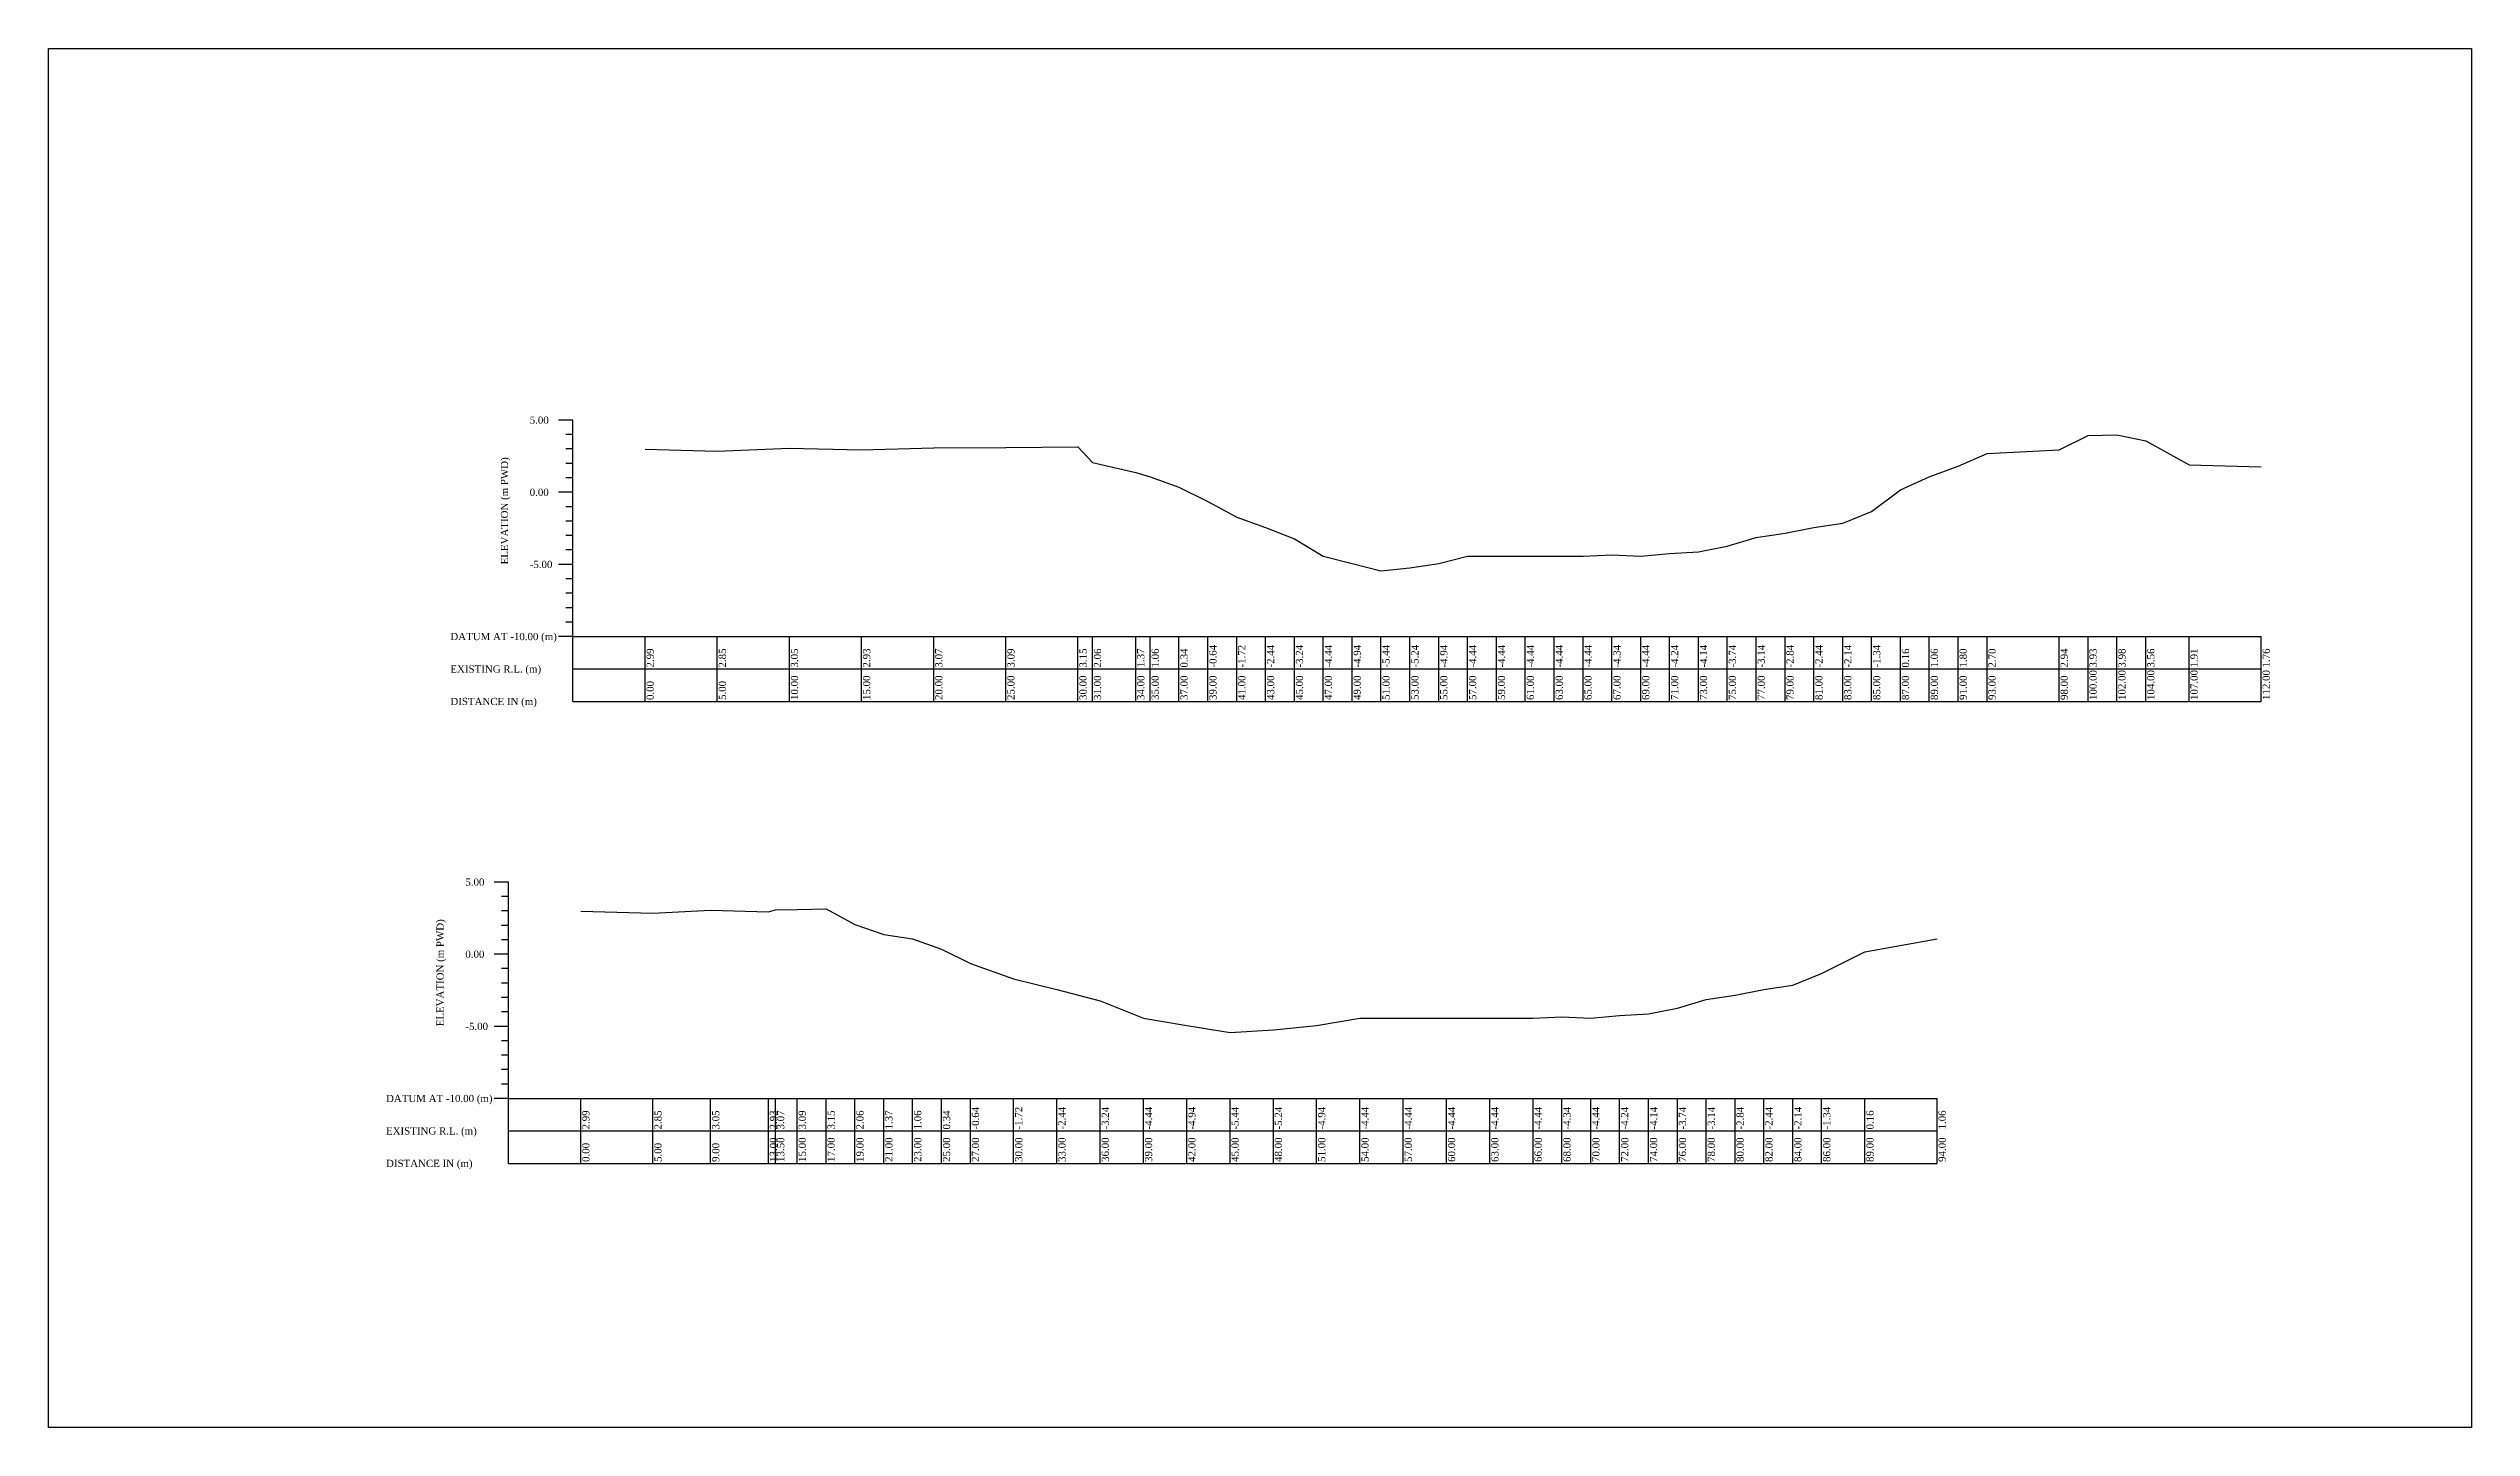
# Model space of a CAD drawing. Header units: metres. Extents: x -148477 to 168932, y -55673 to -2736.
# Drawn here: x -27829.1 to -27661.2, y -6400.1 to -6304.5 of the extents above; entities that cross this region are included whole.
import ezdxf

# ---------------------------------------------------------------- set-up
doc = ezdxf.new("R2010")
doc.units = ezdxf.units.M
doc.styles.add('liza', font='times.ttf', dxfattribs={"height": 2})

msp = doc.modelspace()

# ---------------------------------------------------------------- linework, layer by layer
at = {"color": 0, "linetype": 'Continuous', "lineweight": -3, "ltscale": 0.5}
for p, q in [((-27792.7575, -6330.2646), (-27793.7575, -6330.2646)), ((-27792.7575, -6349.7646), (-27792.7575, -6330.2646)), ((-27792.7575, -6331.2646), (-27793.2575, -6331.2646)), ((-27792.7575, -6332.2646), (-27793.2575, -6332.2646)), ((-27787.7575, -6332.2716), (-27782.7575, -6332.4116)), ((-27782.7575, -6332.4116), (-27777.7575, -6332.2116)), ((-27777.7575, -6332.2116), (-27772.7575, -6332.3316)), ((-27772.7575, -6332.3316), (-27767.7575, -6332.1916)), ((-27767.7575, -6332.1916), (-27762.7575, -6332.1716)), ((-27762.7575, -6332.1716), (-27757.7575, -6332.1116)), ((-27757.7575, -6332.1116), (-27756.7575, -6333.2016)), ((-27696.7575, -6333.4616), (-27694.7575, -6332.5666)), ((-27694.7575, -6332.5666), (-27689.7575, -6332.3216)), ((-27689.7575, -6332.3216), (-27687.7575, -6331.3316)), ((-27687.7575, -6331.3316), (-27685.7575, -6331.2816)), ((-27685.7575, -6331.2816), (-27683.7575, -6331.7016)), ((-27683.7575, -6331.7016), (-27680.7575, -6333.3516)), ((-27792.7575, -6333.2646), (-27793.2575, -6333.2646)), ((-27792.7575, -6334.2646), (-27793.2575, -6334.2646)), ((-27756.7575, -6333.2016), (-27753.7575, -6333.8916)), ((-27753.7575, -6333.8916), (-27752.7575, -6334.2016)), ((-27752.7575, -6334.2016), (-27750.7575, -6334.9216)), ((-27700.7575, -6335.1016), (-27698.7575, -6334.2016)), ((-27698.7575, -6334.2016), (-27696.7575, -6333.4616)), ((-27680.7575, -6333.3516), (-27675.7575, -6333.5066)), ((-27792.7575, -6335.2646), (-27793.7575, -6335.2646)), ((-27750.7575, -6334.9216), (-27748.7575, -6335.9016)), ((-27748.7575, -6335.9016), (-27746.7575, -6336.9816)), ((-27702.7575, -6336.6016), (-27700.7575, -6335.1016)), ((-27792.7575, -6336.2646), (-27793.2575, -6336.2646)), ((-27792.7575, -6337.2646), (-27793.2575, -6337.2646)), ((-27746.7575, -6336.9816), (-27744.7575, -6337.7016)), ((-27744.7575, -6337.7016), (-27742.7575, -6338.5016)), ((-27708.7575, -6338.1016), (-27706.7575, -6337.7016)), ((-27706.7575, -6337.7016), (-27704.7575, -6337.4016)), ((-27704.7575, -6337.4016), (-27702.7575, -6336.6016)), ((-27792.7575, -6338.2646), (-27793.2575, -6338.2646)), ((-27792.7575, -6339.2646), (-27793.2575, -6339.2646)), ((-27742.7575, -6338.5016), (-27740.7575, -6339.7016)), ((-27718.7575, -6339.7016), (-27716.7575, -6339.5016)), ((-27716.7575, -6339.5016), (-27714.7575, -6339.4016)), ((-27714.7575, -6339.4016), (-27712.7575, -6339.0016)), ((-27712.7575, -6339.0016), (-27710.7575, -6338.4016)), ((-27710.7575, -6338.4016), (-27708.7575, -6338.1016)), ((-27792.7575, -6340.2646), (-27793.7575, -6340.2646)), ((-27740.7575, -6339.7016), (-27738.7575, -6340.2016)), ((-27738.7575, -6340.2016), (-27736.7575, -6340.7016)), ((-27736.7575, -6340.7016), (-27734.7575, -6340.5016)), ((-27734.7575, -6340.5016), (-27732.7575, -6340.2016)), ((-27732.7575, -6340.2016), (-27730.7575, -6339.7016)), ((-27730.7575, -6339.7016), (-27728.7575, -6339.7016)), ((-27728.7575, -6339.7016), (-27726.7575, -6339.7016)), ((-27726.7575, -6339.7016), (-27724.7575, -6339.7016)), ((-27724.7575, -6339.7016), (-27722.7575, -6339.7016)), ((-27722.7575, -6339.7016), (-27720.7575, -6339.6016)), ((-27720.7575, -6339.6016), (-27718.7575, -6339.7016)), ((-27792.7575, -6341.2646), (-27793.2575, -6341.2646)), ((-27792.7575, -6342.2646), (-27793.2575, -6342.2646)), ((-27792.7575, -6343.2646), (-27793.2575, -6343.2646)), ((-27792.7575, -6344.2646), (-27793.2575, -6344.2646)), ((-27792.7575, -6345.2646), (-27793.7575, -6345.2646)), ((-27792.7575, -6345.2646), (-27675.7575, -6345.2646)), ((-27787.7575, -6349.7646), (-27787.7575, -6345.2646)), ((-27782.7575, -6349.7646), (-27782.7575, -6345.2646)), ((-27777.7575, -6349.7646), (-27777.7575, -6345.2646)), ((-27772.7575, -6349.7646), (-27772.7575, -6345.2646)), ((-27767.7575, -6349.7646), (-27767.7575, -6345.2646)), ((-27762.7575, -6349.7646), (-27762.7575, -6345.2646)), ((-27757.7575, -6349.7646), (-27757.7575, -6345.2646)), ((-27756.7575, -6349.7646), (-27756.7575, -6345.2646)), ((-27753.7575, -6349.7646), (-27753.7575, -6345.2646)), ((-27752.7575, -6349.7646), (-27752.7575, -6345.2646)), ((-27750.7575, -6349.7646), (-27750.7575, -6345.2646)), ((-27748.7575, -6349.7646), (-27748.7575, -6345.2646)), ((-27746.7575, -6349.7646), (-27746.7575, -6345.2646)), ((-27744.7575, -6349.7646), (-27744.7575, -6345.2646)), ((-27742.7575, -6349.7646), (-27742.7575, -6345.2646)), ((-27740.7575, -6349.7646), (-27740.7575, -6345.2646)), ((-27738.7575, -6349.7646), (-27738.7575, -6345.2646)), ((-27736.7575, -6349.7646), (-27736.7575, -6345.2646)), ((-27734.7575, -6349.7646), (-27734.7575, -6345.2646)), ((-27732.7575, -6349.7646), (-27732.7575, -6345.2646)), ((-27730.7575, -6349.7646), (-27730.7575, -6345.2646)), ((-27728.7575, -6349.7646), (-27728.7575, -6345.2646)), ((-27726.7575, -6349.7646), (-27726.7575, -6345.2646)), ((-27724.7575, -6349.7646), (-27724.7575, -6345.2646)), ((-27722.7575, -6349.7646), (-27722.7575, -6345.2646)), ((-27720.7575, -6349.7646), (-27720.7575, -6345.2646)), ((-27718.7575, -6349.7646), (-27718.7575, -6345.2646)), ((-27716.7575, -6349.7646), (-27716.7575, -6345.2646)), ((-27714.7575, -6349.7646), (-27714.7575, -6345.2646)), ((-27712.7575, -6349.7646), (-27712.7575, -6345.2646)), ((-27710.7575, -6349.7646), (-27710.7575, -6345.2646)), ((-27708.7575, -6349.7646), (-27708.7575, -6345.2646)), ((-27706.7575, -6349.7646), (-27706.7575, -6345.2646)), ((-27704.7575, -6349.7646), (-27704.7575, -6345.2646)), ((-27702.7575, -6349.7646), (-27702.7575, -6345.2646)), ((-27700.7575, -6349.7646), (-27700.7575, -6345.2646)), ((-27698.7575, -6349.7646), (-27698.7575, -6345.2646)), ((-27696.7575, -6349.7646), (-27696.7575, -6345.2646)), ((-27694.7575, -6349.7646), (-27694.7575, -6345.2646)), ((-27689.7575, -6349.7646), (-27689.7575, -6345.2646)), ((-27687.7575, -6349.7646), (-27687.7575, -6345.2646)), ((-27685.7575, -6349.7646), (-27685.7575, -6345.2646)), ((-27683.7575, -6349.7646), (-27683.7575, -6345.2646)), ((-27680.7575, -6349.7646), (-27680.7575, -6345.2646)), ((-27675.7575, -6349.7646), (-27675.7575, -6345.2646)), ((-27792.7575, -6347.5146), (-27675.7575, -6347.5146)), ((-27792.7575, -6349.7646), (-27675.7575, -6349.7646)), ((-27797.2174, -6362.2868), (-27798.2174, -6362.2868)), ((-27797.2174, -6381.7868), (-27797.2174, -6362.2868)), ((-27797.2174, -6363.2868), (-27797.7174, -6363.2868)), ((-27797.2174, -6364.2868), (-27797.7174, -6364.2868)), ((-27792.2174, -6364.2938), (-27787.2174, -6364.4338)), ((-27787.2174, -6364.4338), (-27783.2174, -6364.2338)), ((-27783.2174, -6364.2338), (-27779.2174, -6364.3538)), ((-27779.2174, -6364.3538), (-27778.7174, -6364.2138)), ((-27778.7174, -6364.2138), (-27777.2174, -6364.1938)), ((-27777.2174, -6364.1938), (-27775.2174, -6364.1338)), ((-27775.2174, -6364.1338), (-27773.2174, -6365.2238)), ((-27797.2174, -6365.2868), (-27797.7174, -6365.2868)), ((-27797.2174, -6366.2868), (-27797.7174, -6366.2868)), ((-27773.2174, -6365.2238), (-27771.2174, -6365.9138)), ((-27771.2174, -6365.9138), (-27769.2174, -6366.2238)), ((-27769.2174, -6366.2238), (-27767.2174, -6366.9438)), ((-27703.2174, -6367.1238), (-27698.2174, -6366.2238)), ((-27797.2174, -6367.2868), (-27798.2174, -6367.2868)), ((-27767.2174, -6366.9438), (-27765.2174, -6367.9238)), ((-27765.2174, -6367.9238), (-27762.2174, -6369.0038)), ((-27706.2174, -6368.6238), (-27703.2174, -6367.1238)), ((-27797.2174, -6368.2868), (-27797.7174, -6368.2868)), ((-27797.2174, -6369.2868), (-27797.7174, -6369.2868)), ((-27762.2174, -6369.0038), (-27759.2174, -6369.7238)), ((-27759.2174, -6369.7238), (-27756.2174, -6370.5238)), ((-27712.2174, -6370.1238), (-27710.2174, -6369.7238)), ((-27710.2174, -6369.7238), (-27708.2174, -6369.4238)), ((-27708.2174, -6369.4238), (-27706.2174, -6368.6238)), ((-27797.2174, -6370.2868), (-27797.7174, -6370.2868)), ((-27797.2174, -6371.2868), (-27797.7174, -6371.2868)), ((-27756.2174, -6370.5238), (-27753.2174, -6371.7238)), ((-27718.2174, -6371.4238), (-27716.2174, -6371.0238)), ((-27716.2174, -6371.0238), (-27714.2174, -6370.4238)), ((-27714.2174, -6370.4238), (-27712.2174, -6370.1238)), ((-27797.2174, -6372.2868), (-27798.2174, -6372.2868)), ((-27753.2174, -6371.7238), (-27750.2174, -6372.2238)), ((-27750.2174, -6372.2238), (-27747.2174, -6372.7238)), ((-27747.2174, -6372.7238), (-27744.2174, -6372.5238)), ((-27744.2174, -6372.5238), (-27741.2174, -6372.2238)), ((-27741.2174, -6372.2238), (-27738.2174, -6371.7238)), ((-27738.2174, -6371.7238), (-27735.2174, -6371.7238)), ((-27735.2174, -6371.7238), (-27732.2174, -6371.7238)), ((-27732.2174, -6371.7238), (-27729.2174, -6371.7238)), ((-27729.2174, -6371.7238), (-27726.2174, -6371.7238)), ((-27726.2174, -6371.7238), (-27724.2174, -6371.6238)), ((-27724.2174, -6371.6238), (-27722.2174, -6371.7238)), ((-27722.2174, -6371.7238), (-27720.2174, -6371.5238)), ((-27720.2174, -6371.5238), (-27718.2174, -6371.4238)), ((-27797.2174, -6373.2868), (-27797.7174, -6373.2868)), ((-27797.2174, -6374.2868), (-27797.7174, -6374.2868)), ((-27797.2174, -6375.2868), (-27797.7174, -6375.2868)), ((-27797.2174, -6376.2868), (-27797.7174, -6376.2868)), ((-27797.2174, -6377.2868), (-27798.2174, -6377.2868)), ((-27797.2174, -6377.2868), (-27698.2174, -6377.2868)), ((-27792.2174, -6381.7868), (-27792.2174, -6377.2868)), ((-27787.2174, -6381.7868), (-27787.2174, -6377.2868)), ((-27783.2174, -6381.7868), (-27783.2174, -6377.2868)), ((-27779.2174, -6381.7868), (-27779.2174, -6377.2868)), ((-27778.7174, -6381.7868), (-27778.7174, -6377.2868)), ((-27777.2174, -6381.7868), (-27777.2174, -6377.2868)), ((-27775.2174, -6381.7868), (-27775.2174, -6377.2868)), ((-27773.2174, -6381.7868), (-27773.2174, -6377.2868)), ((-27771.2174, -6381.7868), (-27771.2174, -6377.2868)), ((-27769.2174, -6381.7868), (-27769.2174, -6377.2868)), ((-27767.2174, -6381.7868), (-27767.2174, -6377.2868)), ((-27765.2174, -6381.7868), (-27765.2174, -6377.2868)), ((-27762.2174, -6381.7868), (-27762.2174, -6377.2868)), ((-27759.2174, -6381.7868), (-27759.2174, -6377.2868)), ((-27756.2174, -6381.7868), (-27756.2174, -6377.2868)), ((-27753.2174, -6381.7868), (-27753.2174, -6377.2868)), ((-27750.2174, -6381.7868), (-27750.2174, -6377.2868)), ((-27747.2174, -6381.7868), (-27747.2174, -6377.2868)), ((-27744.2174, -6381.7868), (-27744.2174, -6377.2868)), ((-27741.2174, -6381.7868), (-27741.2174, -6377.2868)), ((-27738.2174, -6381.7868), (-27738.2174, -6377.2868)), ((-27735.2174, -6381.7868), (-27735.2174, -6377.2868)), ((-27732.2174, -6381.7868), (-27732.2174, -6377.2868)), ((-27729.2174, -6381.7868), (-27729.2174, -6377.2868)), ((-27726.2174, -6381.7868), (-27726.2174, -6377.2868)), ((-27724.2174, -6381.7868), (-27724.2174, -6377.2868)), ((-27722.2174, -6381.7868), (-27722.2174, -6377.2868)), ((-27720.2174, -6381.7868), (-27720.2174, -6377.2868)), ((-27718.2174, -6381.7868), (-27718.2174, -6377.2868)), ((-27716.2174, -6381.7868), (-27716.2174, -6377.2868)), ((-27714.2174, -6381.7868), (-27714.2174, -6377.2868)), ((-27712.2174, -6381.7868), (-27712.2174, -6377.2868)), ((-27710.2174, -6381.7868), (-27710.2174, -6377.2868)), ((-27708.2174, -6381.7868), (-27708.2174, -6377.2868)), ((-27706.2174, -6381.7868), (-27706.2174, -6377.2868)), ((-27703.2174, -6381.7868), (-27703.2174, -6377.2868)), ((-27698.2174, -6381.7868), (-27698.2174, -6377.2868)), ((-27797.2174, -6379.5368), (-27698.2174, -6379.5368)), ((-27797.2174, -6381.7868), (-27698.2174, -6381.7868))]:
    msp.add_line(p, q, dxfattribs=at)
msp.add_lwpolyline([(-27829.1105, -6304.498), (-27661.1765, -6304.498), (-27661.1765, -6400.0992), (-27829.1105, -6400.0992)], close=True, dxfattribs=at)

# ---------------------------------------------------------------- texts
at = {"color": 0, "linetype": 'Continuous', "lineweight": -3, "ltscale": 0.5, "char_height": 0.5, "attachment_point": 1, "style": 'liza'}
for s, insert, width in [('5.00', (-27795.7575, -6330.0146), 2), ('0.00', (-27795.7575, -6335.0146), 2), ('-5.00', (-27795.7575, -6340.0146), 2), ('DATUM AT -10.00 (m)', (-27801.2575, -6345.0146), 7.5), ('EXISTING R.L. (m)', (-27801.2575, -6347.2646), 7.5), ('DISTANCE IN (m)', (-27801.2575, -6349.5146), 7.5), ('5.00', (-27800.2174, -6362.0368), 2), ('0.00', (-27800.2174, -6367.0368), 2), ('-5.00', (-27800.2174, -6372.0368), 2), ('DATUM AT -10.00 (m)', (-27805.7174, -6377.0368), 7.5), ('EXISTING R.L. (m)', (-27805.7174, -6379.2868), 7.5), ('DISTANCE IN (m)', (-27805.7174, -6381.5368), 7.5)]:
    msp.add_mtext(s, dxfattribs=dict(at, insert=insert, width=width))
at = {"color": 0, "linetype": 'Continuous', "lineweight": -3, "ltscale": 0.5, "char_height": 0.5, "attachment_point": 1, "rotation": 90, "style": 'liza'}
for s, insert, width in [('ELEVATION (m PWD)', (-27797.7575, -6340.2646), 10), ('2.99', (-27787.6575, -6347.4146), 2.15), ('2.85', (-27782.6575, -6347.4146), 2.15), ('3.05', (-27777.6575, -6347.4146), 2.15), ('2.93', (-27772.6575, -6347.4146), 2.15), ('3.07', (-27767.6575, -6347.4146), 2.15), ('3.09', (-27762.6575, -6347.4146), 2.15), ('3.15', (-27757.6575, -6347.4146), 2.15), ('2.06', (-27756.6575, -6347.4146), 2.15), ('1.37', (-27753.6575, -6347.4146), 2.15), ('1.06', (-27752.6575, -6347.4146), 2.15), ('0.34', (-27750.6575, -6347.4146), 2.15), ('-0.64', (-27748.6575, -6347.4146), 2.15), ('-1.72', (-27746.6575, -6347.4146), 2.15), ('-2.44', (-27744.6575, -6347.4146), 2.15), ('-3.24', (-27742.6575, -6347.4146), 2.15), ('-4.44', (-27740.6575, -6347.4146), 2.15), ('-4.94', (-27738.6575, -6347.4146), 2.15), ('-5.44', (-27736.6575, -6347.4146), 2.15), ('-5.24', (-27734.6575, -6347.4146), 2.15), ('-4.94', (-27732.6575, -6347.4146), 2.15), ('-4.44', (-27730.6575, -6347.4146), 2.15), ('-4.44', (-27728.6575, -6347.4146), 2.15), ('-4.44', (-27726.6575, -6347.4146), 2.15), ('-4.44', (-27724.6575, -6347.4146), 2.15), ('-4.44', (-27722.6575, -6347.4146), 2.15), ('-4.34', (-27720.6575, -6347.4146), 2.15), ('-4.44', (-27718.6575, -6347.4146), 2.15), ('-4.24', (-27716.6575, -6347.4146), 2.15), ('-4.14', (-27714.6575, -6347.4146), 2.15), ('-3.74', (-27712.6575, -6347.4146), 2.15), ('-3.14', (-27710.6575, -6347.4146), 2.15), ('-2.84', (-27708.6575, -6347.4146), 2.15), ('-2.44', (-27706.6575, -6347.4146), 2.15), ('-2.14', (-27704.6575, -6347.4146), 2.15), ('-1.34', (-27702.6575, -6347.4146), 2.15), ('0.16', (-27700.6575, -6347.4146), 2.15), ('1.06', (-27698.6575, -6347.4146), 2.15), ('1.80', (-27696.6575, -6347.4146), 2.15), ('2.70', (-27694.6575, -6347.4146), 2.15), ('2.94', (-27689.6575, -6347.4146), 2.15), ('3.93', (-27687.6575, -6347.4146), 2.15), ('3.98', (-27685.6575, -6347.4146), 2.15), ('3.56', (-27683.6575, -6347.4146), 2.15), ('1.91', (-27680.6575, -6347.4146), 2.15), ('1.76', (-27675.6575, -6347.4146), 2.15), ('100.00', (-27687.6575, -6349.6646), 2.15), ('102.00', (-27685.6575, -6349.6646), 2.15), ('104.00', (-27683.6575, -6349.6646), 2.15), ('107.00', (-27680.6575, -6349.6646), 2.15), ('112.00', (-27675.6575, -6349.6646), 2.15), ('0.00', (-27787.6575, -6349.6646), 2.15), ('5.00', (-27782.6575, -6349.6646), 2.15), ('10.00', (-27777.6575, -6349.6646), 2.15), ('15.00', (-27772.6575, -6349.6646), 2.15), ('20.00', (-27767.6575, -6349.6646), 2.15), ('25.00', (-27762.6575, -6349.6646), 2.15), ('30.00', (-27757.6575, -6349.6646), 2.15), ('31.00', (-27756.6575, -6349.6646), 2.15), ('34.00', (-27753.6575, -6349.6646), 2.15), ('35.00', (-27752.6575, -6349.6646), 2.15), ('37.00', (-27750.6575, -6349.6646), 2.15), ('39.00', (-27748.6575, -6349.6646), 2.15), ('41.00', (-27746.6575, -6349.6646), 2.15), ('43.00', (-27744.6575, -6349.6646), 2.15), ('45.00', (-27742.6575, -6349.6646), 2.15), ('47.00', (-27740.6575, -6349.6646), 2.15), ('49.00', (-27738.6575, -6349.6646), 2.15), ('51.00', (-27736.6575, -6349.6646), 2.15), ('53.00', (-27734.6575, -6349.6646), 2.15), ('55.00', (-27732.6575, -6349.6646), 2.15), ('57.00', (-27730.6575, -6349.6646), 2.15), ('59.00', (-27728.6575, -6349.6646), 2.15), ('61.00', (-27726.6575, -6349.6646), 2.15), ('63.00', (-27724.6575, -6349.6646), 2.15), ('65.00', (-27722.6575, -6349.6646), 2.15), ('67.00', (-27720.6575, -6349.6646), 2.15), ('69.00', (-27718.6575, -6349.6646), 2.15), ('71.00', (-27716.6575, -6349.6646), 2.15), ('73.00', (-27714.6575, -6349.6646), 2.15), ('75.00', (-27712.6575, -6349.6646), 2.15), ('77.00', (-27710.6575, -6349.6646), 2.15), ('79.00', (-27708.6575, -6349.6646), 2.15), ('81.00', (-27706.6575, -6349.6646), 2.15), ('83.00', (-27704.6575, -6349.6646), 2.15), ('85.00', (-27702.6575, -6349.6646), 2.15), ('87.00', (-27700.6575, -6349.6646), 2.15), ('89.00', (-27698.6575, -6349.6646), 2.15), ('91.00', (-27696.6575, -6349.6646), 2.15), ('93.00', (-27694.6575, -6349.6646), 2.15), ('98.00', (-27689.6575, -6349.6646), 2.15), ('ELEVATION (m PWD)', (-27802.2174, -6372.2868), 10), ('0.34', (-27767.1174, -6379.4368), 2.15), ('-0.64', (-27765.1174, -6379.4368), 2.15), ('-1.72', (-27762.1174, -6379.4368), 2.15), ('-2.44', (-27759.1174, -6379.4368), 2.15), ('-3.24', (-27756.1174, -6379.4368), 2.15), ('-4.44', (-27753.1174, -6379.4368), 2.15), ('-4.94', (-27750.1174, -6379.4368), 2.15), ('-5.44', (-27747.1174, -6379.4368), 2.15), ('-5.24', (-27744.1174, -6379.4368), 2.15), ('-4.94', (-27741.1174, -6379.4368), 2.15), ('-4.44', (-27738.1174, -6379.4368), 2.15), ('-4.44', (-27735.1174, -6379.4368), 2.15), ('-4.44', (-27732.1174, -6379.4368), 2.15), ('-4.44', (-27729.1174, -6379.4368), 2.15), ('-4.44', (-27726.1174, -6379.4368), 2.15), ('-4.34', (-27724.1174, -6379.4368), 2.15), ('-4.44', (-27722.1174, -6379.4368), 2.15), ('-4.24', (-27720.1174, -6379.4368), 2.15), ('-4.14', (-27718.1174, -6379.4368), 2.15), ('-3.74', (-27716.1174, -6379.4368), 2.15), ('-3.14', (-27714.1174, -6379.4368), 2.15), ('-2.84', (-27712.1174, -6379.4368), 2.15), ('-2.44', (-27710.1174, -6379.4368), 2.15), ('-2.14', (-27708.1174, -6379.4368), 2.15), ('-1.34', (-27706.1174, -6379.4368), 2.15), ('2.99', (-27792.1174, -6379.4368), 2.15), ('2.85', (-27787.1174, -6379.4368), 2.15), ('3.05', (-27783.1174, -6379.4368), 2.15), ('2.93', (-27779.1174, -6379.4368), 2.15), ('3.07', (-27778.6174, -6379.4368), 2.15), ('3.09', (-27777.1174, -6379.4368), 2.15), ('3.15', (-27775.1174, -6379.4368), 2.15), ('2.06', (-27773.1174, -6379.4368), 2.15), ('1.37', (-27771.1174, -6379.4368), 2.15), ('1.06', (-27769.1174, -6379.4368), 2.15), ('0.16', (-27703.1174, -6379.4368), 2.15), ('1.06', (-27698.1174, -6379.4368), 2.15), ('0.00', (-27792.1174, -6381.6868), 2.15), ('5.00', (-27787.1174, -6381.6868), 2.15), ('9.00', (-27783.1174, -6381.6868), 2.15), ('13.00', (-27779.1174, -6381.6868), 2.15), ('13.50', (-27778.6174, -6381.6868), 2.15), ('15.00', (-27777.1174, -6381.6868), 2.15), ('17.00', (-27775.1174, -6381.6868), 2.15), ('19.00', (-27773.1174, -6381.6868), 2.15), ('21.00', (-27771.1174, -6381.6868), 2.15), ('23.00', (-27769.1174, -6381.6868), 2.15), ('25.00', (-27767.1174, -6381.6868), 2.15), ('27.00', (-27765.1174, -6381.6868), 2.15), ('30.00', (-27762.1174, -6381.6868), 2.15), ('33.00', (-27759.1174, -6381.6868), 2.15), ('36.00', (-27756.1174, -6381.6868), 2.15), ('39.00', (-27753.1174, -6381.6868), 2.15), ('42.00', (-27750.1174, -6381.6868), 2.15), ('45.00', (-27747.1174, -6381.6868), 2.15), ('48.00', (-27744.1174, -6381.6868), 2.15), ('51.00', (-27741.1174, -6381.6868), 2.15), ('54.00', (-27738.1174, -6381.6868), 2.15), ('57.00', (-27735.1174, -6381.6868), 2.15), ('60.00', (-27732.1174, -6381.6868), 2.15), ('63.00', (-27729.1174, -6381.6868), 2.15), ('66.00', (-27726.1174, -6381.6868), 2.15), ('68.00', (-27724.1174, -6381.6868), 2.15), ('70.00', (-27722.1174, -6381.6868), 2.15), ('72.00', (-27720.1174, -6381.6868), 2.15), ('74.00', (-27718.1174, -6381.6868), 2.15), ('76.00', (-27716.1174, -6381.6868), 2.15), ('78.00', (-27714.1174, -6381.6868), 2.15), ('80.00', (-27712.1174, -6381.6868), 2.15), ('82.00', (-27710.1174, -6381.6868), 2.15), ('84.00', (-27708.1174, -6381.6868), 2.15), ('86.00', (-27706.1174, -6381.6868), 2.15), ('89.00', (-27703.1174, -6381.6868), 2.15), ('94.00', (-27698.1174, -6381.6868), 2.15)]:
    msp.add_mtext(s, dxfattribs=dict(at, insert=insert, width=width))

doc.saveas('drawing.dxf')
